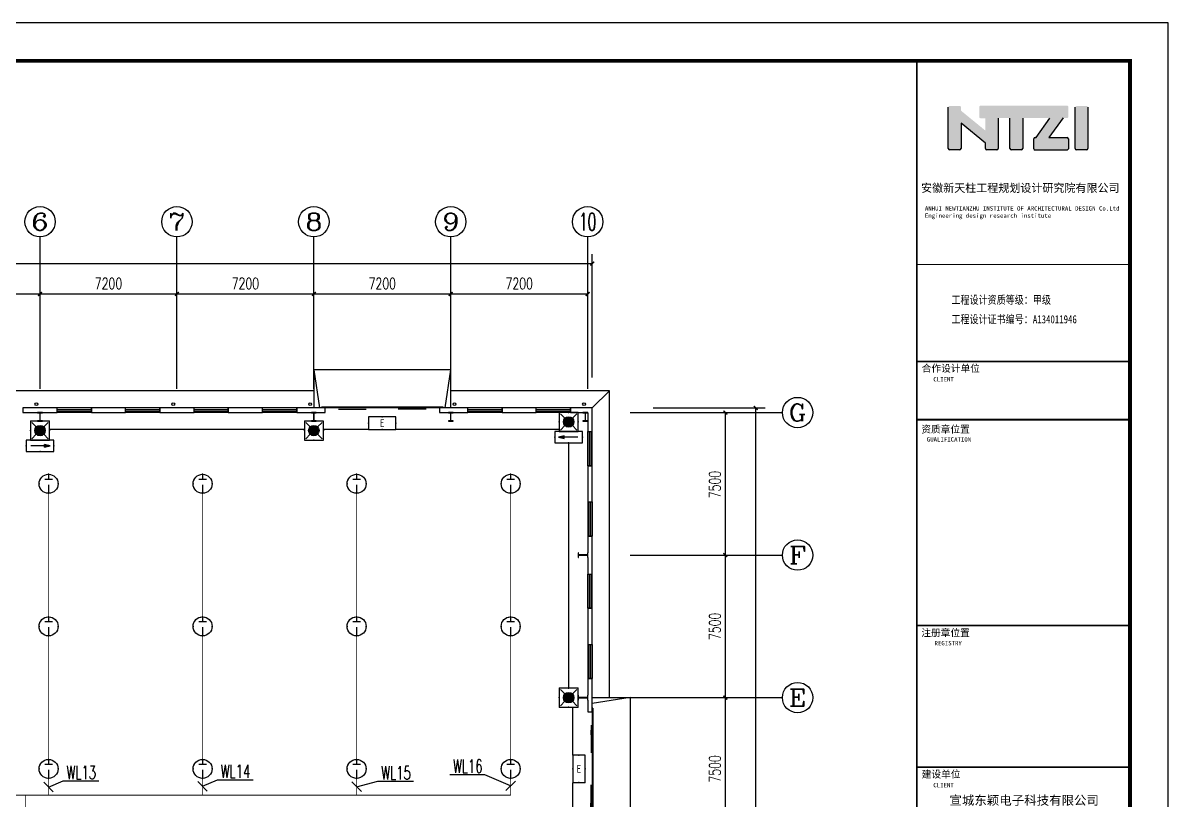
# Model space of a CAD drawing. Extents: x 4929870 to 5205508, y 4505833 to 4862647.
# Drawn here: x 5145284 to 5205508, y 4548938 to 4589833 of the extents above; entities that cross this region are included whole.
import ezdxf
from ezdxf.enums import TextEntityAlignment as Align

# ---------------------------------------------------------------- set-up
doc = ezdxf.new("R2010")
doc.units = 0
doc.header["$LTSCALE"] = 1000
doc.header["$MEASUREMENT"] = 0
doc.linetypes.add('CENTER2', pattern=[1.125, 0.75, -0.125, 0.125, -0.125])
doc.layers.get('0').update_dxf_attribs({"color": 4, "linetype": 'CONTINUOUS'})
doc.layers.get('Defpoints').update_dxf_attribs({"linetype": 'CONTINUOUS'})
for name, color, linetype in [('46', 7, 'CONTINUOUS'), ('AXIS', 3, 'CONTINUOUS'), ('AXIS_TEXT', 7, 'CONTINUOUS'), ('COLUMN', 9, 'CONTINUOUS'), ('DIM-照明', 3, 'CONTINUOUS'), ('EQUIP-照明', 3, 'CONTINUOUS'), ('EVTR', 2, 'CONTINUOUS'), ('PUB_TEXT', 7, 'CONTINUOUS'), ('PUB_TITLE', 4, 'CONTINUOUS'), ('WALL', 5, 'CONTINUOUS'), ('WINDOW', 4, 'CONTINUOUS'), ('WIRE-应急', 1, 'CENTER2'), ('WIRE-照明', 4, 'CONTINUOUS')]:
    doc.layers.add(name, color=color, linetype=linetype)
doc.styles.add('_TCH_AXIS', font='COMPLEX', dxfattribs={"bigfont": 'GBCBIG'})
doc.styles.add('_TCH_DIM_T3', font='SIMPLEX', dxfattribs={"width": 0.705882, "bigfont": 'GBCBIG'})
doc.styles.add('_TEL_ATTDEF', font='GBENOR', dxfattribs={"width": 0.8, "height": 3, "bigfont": 'GBCBIG'})
doc.styles.add('_TEL_DIM', font='SIMPLEX', dxfattribs={"width": 0.8, "height": 3.5, "bigfont": 'HZTXT'})
doc.styles.add('COMPLEX', font='COMPLEX')
doc.styles.add('TQ', font='')
doc.styles.get('TQ').set_extended_font_data('SimSun')
doc.dimstyles.new('_TCH_ARCH&&200', dxfattribs={"dimtxt": 595, "dimasz": 200, "dimexe": 500, "dimexo": 600, "dimgap": 252.5, "dimtad": 1, "dimdec": 0, "dimzin": 0, "dimdsep": 46, "dimtxsty": '_TCH_DIM_T3', "dimblk": 'ARCHTICK', "dimcen": 0.09, "dimclrt": 7, "dimazin": 2, "dimtfac": 1, "dimtdec": 0, "dimtix": 1, "dimtmove": 2, "dimatfit": 3, "dimfxl": 0, "dimtolj": 1, "dimtzin": 0, "dimarcsym": 0})

# ---------------------------------------------------------------- blocks, each defined once
blk = doc.blocks.new('$equip$00002604')
blk.add_hatch(color=256).paths.add_polyline_path([(0.275, 0.5, 1), (-0.274, 0.5, 1)])
for p, q in [((-0.429, 0.929), (-0.194, 0.694)), ((0.194, 0.694), (0.429, 0.929)), ((-0.429, 0.071), (-0.194, 0.306)), ((0.194, 0.306), (0.429, 0.071))]:
    blk.add_line(p, q)
at = {"const_width": 0.04}
blk.add_lwpolyline([(-0.5, 1), (-0.5, 0), (0.5, 0), (0.5, 1), (-0.5, 1), (-0.5, 0)], dxfattribs=at)
blk.add_lwpolyline([(-0.5, 1), (-0.5, 0), (0.5, 0), (0.5, 1)], close=True)
blk.add_circle((0, 0.5), 0.275)
for p in [(0, 1), (-0.5, 0.5), (0, 0), (0.5, 0.5)]:
    blk.add_point(p)
at = {"color": 7, "style": '_TEL_DIM', "flags": 1}
blk.add_attdef('A', text='', height=0.000025, dxfattribs=at).set_placement((0, 0), align=Align.MIDDLE_CENTER)
blk = doc.blocks.new('$equip$00002534')
for p, q in [((-0.72, 0.66), (-0.72, 0)), ((0.72, 0.66), (-0.72, 0.66)), ((0.72, 0), (0.72, 0.66)), ((-0.72, 0), (0.72, 0))]:
    blk.add_line(p, q)
at = {"const_width": 0.04}
blk.add_lwpolyline([(-0.72, 0.66), (-0.72, 0), (0.72, 0), (0.72, 0.66), (-0.72, 0.66), (-0.72, 0)], dxfattribs=at)
for p in [(0, 0.66), (-0.72, 0.33), (0, 0), (0.72, 0.33)]:
    blk.add_point(p)
at = {"color": 7, "style": '_TEL_DIM'}
blk.add_attdef('$TEXT$', text='', height=0.4, dxfattribs=at).set_placement((0, 0.33), align=Align.MIDDLE_CENTER)
at = {"color": 7, "style": '_TEL_DIM', "flags": 1}
blk.add_attdef('A', text='', height=0.00002, dxfattribs=at).set_placement((0, 0), align=Align.MIDDLE_CENTER)
blk = doc.blocks.new('$equip$00002846')
for p, q in [((-0.2, 0.25), (0.2, 0.25)), ((0, 0.5), (0, 0.25)), ((0, -0.05), (0, -0.5))]:
    blk.add_line(p, q)
at = {"const_width": 0.04}
blk.add_lwpolyline([(0.5, 0, -1), (-0.5, 0, -1), (0.5, 0, -1.723757)], format="xyb", dxfattribs=at)
blk.add_circle((0, 0), 0.5)
for p in [(-0.5, 0), (0, 0.5), (0.5, 0), (0, -0.5)]:
    blk.add_point(p)
at = {"color": 7, "style": '_TEL_DIM', "flags": 1}
for tag in ['A', 'REMARK']:
    blk.add_attdef(tag, text='', height=0.00002, dxfattribs=at).set_placement((0, 0), align=Align.MIDDLE_CENTER)
blk = doc.blocks.new('$equip$00002540')
blk.add_hatch(color=256).paths.add_polyline_path([(0.24, 0.372), (0.24, 0.228), (0.528, 0.3)])
for p, q in [((-0.72, 0.6), (-0.72, 0)), ((0.72, 0.6), (-0.72, 0.6)), ((-0.72, 0), (0.72, 0)), ((0.24, 0.372), (0.24, 0.228)), ((0.528, 0.3), (0.24, 0.372)), ((0.24, 0.228), (0.528, 0.3)), ((0.72, 0), (0.72, 0.6))]:
    blk.add_line(p, q)
at = {"color": 7}
blk.add_line((-0.48, 0.3), (0.48, 0.3), dxfattribs=at)
at = {"const_width": 0.04}
blk.add_lwpolyline([(-0.72, 0.6), (-0.72, 0), (0.72, 0), (0.72, 0.6), (-0.72, 0.6), (-0.72, 0)], dxfattribs=at)
for p in [(-0.72, 0.3), (0, 0.6), (0, 0), (0.72, 0.3)]:
    blk.add_point(p)
at = {"color": 7, "style": '_TEL_DIM', "flags": 1}
blk.add_attdef('A', text='', height=0.00002, dxfattribs=at).set_placement((0, 0), align=Align.MIDDLE_CENTER)
blk = doc.blocks.new('$equip$00002541')
blk.add_hatch(color=256).paths.add_polyline_path([(-0.24, 0.372), (-0.528, 0.3), (-0.24, 0.228)])
for p, q in [((-0.72, 0.6), (-0.72, 0)), ((0.72, 0.6), (-0.72, 0.6)), ((-0.72, 0), (0.72, 0)), ((-0.24, 0.372), (-0.528, 0.3)), ((-0.528, 0.3), (-0.24, 0.228)), ((-0.24, 0.372), (-0.24, 0.228)), ((0.72, 0), (0.72, 0.6))]:
    blk.add_line(p, q)
at = {"color": 7}
blk.add_line((-0.48, 0.3), (0.48, 0.3), dxfattribs=at)
at = {"const_width": 0.04}
blk.add_lwpolyline([(-0.72, 0.6), (-0.72, 0), (0.72, 0), (0.72, 0.6), (-0.72, 0.6), (-0.72, 0)], dxfattribs=at)
for p in [(-0.72, 0.3), (0, 0.6), (0, 0), (0.72, 0.3)]:
    blk.add_point(p)
at = {"color": 7, "style": '_TEL_DIM', "flags": 1}
blk.add_attdef('A', text='', height=0.00002, dxfattribs=at).set_placement((0, 0), align=Align.MIDDLE_CENTER)
blk = doc.blocks.new('_ArchTick')
at = {"color": 0, "linetype": 'ByBlock', "const_width": 0.4}
blk.add_lwpolyline([(-0.5, -0.5), (0.5, 0.5)], dxfattribs=at)
blk = doc.blocks.new('*D71')
at = {"layer": 'AXIS', "color": 0, "lineweight": -2}
for p, q in [((5138984, 4571170), (5138984, 4576070)), ((5146184, 4571170), (5146184, 4576070)), ((5138984, 4575570), (5146184, 4575570))]:
    blk.add_line(p, q, dxfattribs=at)
at = {"layer": 'Defpoints', "color": 0}
for p in [(5146184, 4575570), (5138984, 4570570), (5146184, 4570570)]:
    blk.add_point(p, dxfattribs=at)
at = {"layer": 'AXIS', "color": 0, "lineweight": -2, "xscale": 200, "yscale": 200, "zscale": 200, "rotation": 180}
blk.add_blockref('_ArchTick', (5138984, 4575570), dxfattribs=at)
at = {"layer": 'AXIS', "color": 0, "lineweight": -2, "xscale": 200, "yscale": 200, "zscale": 200}
blk.add_blockref('_ArchTick', (5146184, 4575570), dxfattribs=at)
at = {"layer": 'AXIS', "color": 7, "insert": (5142584, 4576120), "char_height": 595, "attachment_point": 5, "style": '_TCH_DIM_T3'}
blk.add_mtext('\\A1;7200', dxfattribs=at)
blk = doc.blocks.new('*D72')
at = {"layer": 'AXIS', "color": 0, "lineweight": -2}
for p, q in [((5146184, 4571170), (5146184, 4576070)), ((5153384, 4571170), (5153384, 4576070)), ((5146184, 4575570), (5153384, 4575570))]:
    blk.add_line(p, q, dxfattribs=at)
at = {"layer": 'Defpoints', "color": 0}
for p in [(5153384, 4575570), (5146184, 4570570), (5153384, 4570570)]:
    blk.add_point(p, dxfattribs=at)
at = {"layer": 'AXIS', "color": 0, "lineweight": -2, "xscale": 200, "yscale": 200, "zscale": 200, "rotation": 180}
blk.add_blockref('_ArchTick', (5146184, 4575570), dxfattribs=at)
at = {"layer": 'AXIS', "color": 0, "lineweight": -2, "xscale": 200, "yscale": 200, "zscale": 200}
blk.add_blockref('_ArchTick', (5153384, 4575570), dxfattribs=at)
at = {"layer": 'AXIS', "color": 7, "insert": (5149784, 4576120), "char_height": 595, "attachment_point": 5, "style": '_TCH_DIM_T3'}
blk.add_mtext('\\A1;7200', dxfattribs=at)
blk = doc.blocks.new('*D73')
at = {"layer": 'AXIS', "color": 0, "lineweight": -2}
for p, q in [((5153384, 4571170), (5153384, 4576070)), ((5160584, 4571170), (5160584, 4576070)), ((5153384, 4575570), (5160584, 4575570))]:
    blk.add_line(p, q, dxfattribs=at)
at = {"layer": 'Defpoints', "color": 0}
for p in [(5160584, 4575570), (5153384, 4570570), (5160584, 4570570)]:
    blk.add_point(p, dxfattribs=at)
at = {"layer": 'AXIS', "color": 0, "lineweight": -2, "xscale": 200, "yscale": 200, "zscale": 200, "rotation": 180}
blk.add_blockref('_ArchTick', (5153384, 4575570), dxfattribs=at)
at = {"layer": 'AXIS', "color": 0, "lineweight": -2, "xscale": 200, "yscale": 200, "zscale": 200}
blk.add_blockref('_ArchTick', (5160584, 4575570), dxfattribs=at)
at = {"layer": 'AXIS', "color": 7, "insert": (5156984, 4576120), "char_height": 595, "attachment_point": 5, "style": '_TCH_DIM_T3'}
blk.add_mtext('\\A1;7200', dxfattribs=at)
blk = doc.blocks.new('*D74')
at = {"layer": 'AXIS', "color": 0, "lineweight": -2}
for p, q in [((5160584, 4571170), (5160584, 4576070)), ((5167784, 4571170), (5167784, 4576070)), ((5160584, 4575570), (5167784, 4575570))]:
    blk.add_line(p, q, dxfattribs=at)
at = {"layer": 'Defpoints', "color": 0}
for p in [(5167784, 4575570), (5160584, 4570570), (5167784, 4570570)]:
    blk.add_point(p, dxfattribs=at)
at = {"layer": 'AXIS', "color": 0, "lineweight": -2, "xscale": 200, "yscale": 200, "zscale": 200, "rotation": 180}
blk.add_blockref('_ArchTick', (5160584, 4575570), dxfattribs=at)
at = {"layer": 'AXIS', "color": 0, "lineweight": -2, "xscale": 200, "yscale": 200, "zscale": 200}
blk.add_blockref('_ArchTick', (5167784, 4575570), dxfattribs=at)
at = {"layer": 'AXIS', "color": 7, "insert": (5164184, 4576120), "char_height": 595, "attachment_point": 5, "style": '_TCH_DIM_T3'}
blk.add_mtext('\\A1;7200', dxfattribs=at)
blk = doc.blocks.new('*D75')
at = {"layer": 'AXIS', "color": 0, "lineweight": -2}
for p, q in [((5167784, 4571170), (5167784, 4576070)), ((5174984, 4571170), (5174984, 4576070)), ((5167784, 4575570), (5174984, 4575570))]:
    blk.add_line(p, q, dxfattribs=at)
at = {"layer": 'Defpoints', "color": 0}
for p in [(5174984, 4575570), (5167784, 4570570), (5174984, 4570570)]:
    blk.add_point(p, dxfattribs=at)
at = {"layer": 'AXIS', "color": 0, "lineweight": -2, "xscale": 200, "yscale": 200, "zscale": 200, "rotation": 180}
blk.add_blockref('_ArchTick', (5167784, 4575570), dxfattribs=at)
at = {"layer": 'AXIS', "color": 0, "lineweight": -2, "xscale": 200, "yscale": 200, "zscale": 200}
blk.add_blockref('_ArchTick', (5174984, 4575570), dxfattribs=at)
at = {"layer": 'AXIS', "color": 7, "insert": (5171384, 4576120), "char_height": 595, "attachment_point": 5, "style": '_TCH_DIM_T3'}
blk.add_mtext('\\A1;7200', dxfattribs=at)
blk = doc.blocks.new('*D76')
at = {"layer": 'AXIS', "color": 0, "lineweight": -2}
for p, q in [((5109944, 4571170), (5109944, 4577670)), ((5175224, 4571170), (5175224, 4577670)), ((5109944, 4577170), (5175224, 4577170))]:
    blk.add_line(p, q, dxfattribs=at)
at = {"layer": 'Defpoints', "color": 0}
for p in [(5175224, 4577170), (5109944, 4570570), (5175224, 4570570)]:
    blk.add_point(p, dxfattribs=at)
at = {"layer": 'AXIS', "color": 0, "lineweight": -2, "xscale": 200, "yscale": 200, "zscale": 200, "rotation": 180}
blk.add_blockref('_ArchTick', (5109944, 4577170), dxfattribs=at)
at = {"layer": 'AXIS', "color": 0, "lineweight": -2, "xscale": 200, "yscale": 200, "zscale": 200}
blk.add_blockref('_ArchTick', (5175224, 4577170), dxfattribs=at)
at = {"layer": 'AXIS', "color": 7, "insert": (5142584, 4577720), "char_height": 595, "attachment_point": 5, "style": '_TCH_DIM_T3'}
blk.add_mtext('\\A1;65280', dxfattribs=at)
blk = doc.blocks.new('*D90')
at = {"layer": 'AXIS', "color": 0, "lineweight": -2}
for p, q in [((5177824, 4554330), (5182724, 4554330)), ((5182224, 4546830), (5182224, 4554330)), ((5177824, 4546830), (5182724, 4546830))]:
    blk.add_line(p, q, dxfattribs=at)
at = {"layer": 'Defpoints', "color": 0}
for p in [(5177224, 4554330), (5182224, 4554330), (5177224, 4546830)]:
    blk.add_point(p, dxfattribs=at)
at = {"layer": 'AXIS', "color": 0, "lineweight": -2, "xscale": 200, "yscale": 200, "zscale": 200}
for p, rotation in [((5182224, 4554330), 90), ((5182224, 4546830), 270)]:
    blk.add_blockref('_ArchTick', p, dxfattribs=dict(at, rotation=rotation))
at = {"layer": 'AXIS', "color": 7, "insert": (5181674, 4550580), "char_height": 595, "attachment_point": 5, "rotation": 90, "style": '_TCH_DIM_T3'}
blk.add_mtext('\\A1;7500', dxfattribs=at)
blk = doc.blocks.new('*D91')
at = {"layer": 'AXIS', "color": 0, "lineweight": -2}
for p, q in [((5177824, 4561830), (5182724, 4561830)), ((5182224, 4554330), (5182224, 4561830)), ((5177824, 4554330), (5182724, 4554330))]:
    blk.add_line(p, q, dxfattribs=at)
at = {"layer": 'Defpoints', "color": 0}
for p in [(5177224, 4561830), (5182224, 4561830), (5177224, 4554330)]:
    blk.add_point(p, dxfattribs=at)
at = {"layer": 'AXIS', "color": 0, "lineweight": -2, "xscale": 200, "yscale": 200, "zscale": 200}
for p, rotation in [((5182224, 4561830), 90), ((5182224, 4554330), 270)]:
    blk.add_blockref('_ArchTick', p, dxfattribs=dict(at, rotation=rotation))
at = {"layer": 'AXIS', "color": 7, "insert": (5181674, 4558080), "char_height": 595, "attachment_point": 5, "rotation": 90, "style": '_TCH_DIM_T3'}
blk.add_mtext('\\A1;7500', dxfattribs=at)
blk = doc.blocks.new('*D92')
at = {"layer": 'AXIS', "color": 0, "lineweight": -2}
for p, q in [((5177824, 4569330), (5182724, 4569330)), ((5182224, 4561830), (5182224, 4569330)), ((5177824, 4561830), (5182724, 4561830))]:
    blk.add_line(p, q, dxfattribs=at)
at = {"layer": 'Defpoints', "color": 0}
for p in [(5177224, 4569330), (5182224, 4569330), (5177224, 4561830)]:
    blk.add_point(p, dxfattribs=at)
at = {"layer": 'AXIS', "color": 0, "lineweight": -2, "xscale": 200, "yscale": 200, "zscale": 200}
for p, rotation in [((5182224, 4569330), 90), ((5182224, 4561830), 270)]:
    blk.add_blockref('_ArchTick', p, dxfattribs=dict(at, rotation=rotation))
at = {"layer": 'AXIS', "color": 7, "insert": (5181674, 4565540), "char_height": 595, "attachment_point": 5, "rotation": 90, "style": '_TCH_DIM_T3'}
blk.add_mtext('\\A1;7500', dxfattribs=at)
blk = doc.blocks.new('*D93')
at = {"layer": 'AXIS', "color": 0, "lineweight": -2}
for p, q in [((5178424, 4569570), (5184324, 4569570)), ((5183824, 4524090), (5183824, 4569570)), ((5178424, 4524090), (5184324, 4524090))]:
    blk.add_line(p, q, dxfattribs=at)
at = {"layer": 'Defpoints', "color": 0}
for p in [(5177824, 4569570), (5183824, 4569570), (5177824, 4524090)]:
    blk.add_point(p, dxfattribs=at)
at = {"layer": 'AXIS', "color": 0, "lineweight": -2, "xscale": 200, "yscale": 200, "zscale": 200}
for p, rotation in [((5183824, 4569570), 90), ((5183824, 4524090), 270)]:
    blk.add_blockref('_ArchTick', p, dxfattribs=dict(at, rotation=rotation))
at = {"layer": 'AXIS', "color": 7, "insert": (5183274, 4546830), "char_height": 595, "attachment_point": 5, "rotation": 90, "style": '_TCH_DIM_T3'}
blk.add_mtext('\\A1;45480', dxfattribs=at)
blk = doc.blocks.new('$TCHSYS$WIN2D')
for p, q in [((-0.5, 0.5), (0.5, 0.5)), ((-0.5, 0.5), (-0.5, -0.5)), ((0.5, 0.5), (0.5, -0.5)), ((0.5, 0.167), (-0.5, 0.167)), ((0.5, -0.167), (-0.5, -0.167)), ((-0.5, -0.5), (0.5, -0.5))]:
    blk.add_line(p, q)
blk = doc.blocks.new('$DorLib2D$00000130')
at = {"color": 0, "linetype": 'Continuous'}
for p, q in [((-0.533, 0.66), (-0.533, 0.513)), ((0, 0.66), (-0.533, 0.66)), ((0, 0.513), (0, 0.66)), ((0.533, 0.66), (0, 0.66)), ((0.533, 0.66), (0.533, 0.513)), ((0, 0.513), (-0.533, 0.513)), ((0.533, 0.513), (0, 0.513)), ((-0.385, 0.269), (-0.14, 0.269)), ((-0.385, 0.269), (-0.3, 0.214)), ((-0.3, 0.214), (-0.3, 0.269)), ((0.385, 0.269), (0.14, 0.269)), ((0.3, 0.214), (0.3, 0.269)), ((0.385, 0.269), (0.3, 0.214))]:
    blk.add_line(p, q, dxfattribs=at)
blk = doc.blocks.new('_AXISO')
blk.add_circle((0, 0), 0.5)
at = {"layer": 'AXIS_TEXT', "style": 'COMPLEX', "width": 1.041667}
blk.add_attdef('A', text='', height=0.56, dxfattribs=at).set_placement((-0.25, -0.28), (0.25, -0.28), align=Align.FIT)

msp = doc.modelspace()

# ---------------------------------------------------------------- hatches: boundary and pattern name
h = msp.add_hatch(color=256)
h.paths.add_polyline_path([(5194617.7, 4584554.2), (5195910.9, 4583496.9), (5195910.8, 4583222.3, 0.4142136), (5195974.8, 4583158.3), (5196501.1, 4583158.2, 0.4142136), (5196565.1, 4583222.2), (5196565.2, 4584820.1), (5197192.6, 4584820.1), (5197192.5, 4583224.8, 0.4142136), (5197256.5, 4583160.8), (5197796.5, 4583160.7, 0.4142136), (5197860.6, 4583224.7), (5197860.6, 4584819.7), (5199285.9, 4584819.7), (5198561.5, 4583797.3), (5198517.4, 4583797.3, 0.4142136), (5198453.4, 4583733.3), (5198453.4, 4583208, 0.4142136), (5198517.4, 4583144), (5200197.9, 4583143.9, 0.4142136), (5200261.9, 4583207.9), (5200262, 4583737.6, 0.4142136), (5200198, 4583801.6), (5199237.5, 4583801.7), (5199986.6, 4584829.4), (5200199.5, 4584829.4, 0.4142136), (5200263.5, 4584893.4), (5200263.6, 4585414.4, 0.4142136), (5200199.6, 4585478.4), (5195642.5, 4585478.6, 0.4142136), (5195578.5, 4585414.7), (5195578.5, 4584881.5, 0.4142136), (5195642.5, 4584817.5), (5195904.6, 4584817.5), (5195904.6, 4584161.2), (5194614.3, 4585215.2), (5194614.7, 4585392.3, 0.4148904), (5194550.7, 4585456.4), (5194014.7, 4585456.4, 0.4142136), (5193950.7, 4585392.4), (5193950.5, 4583217.9, 0.4142136), (5194014.5, 4583153.9), (5194553.7, 4583153.9, 0.4142136), (5194617.7, 4583217.9)])
h.paths.add_polyline_path([(5200626, 4583222.1, 0.4142136), (5200689.9, 4583158), (5201224.8, 4583158, 0.4142136), (5201288.8, 4583222), (5201288.9, 4585390, 0.4142136), (5201224.9, 4585454), (5200690.1, 4585454, 0.4142136), (5200626.1, 4585390)])

# ---------------------------------------------------------------- linework, layer by layer
for p, q in [((5193950.5, 4583217.9), (5193950.7, 4585392.4)), ((5200626, 4583222.1), (5200626.1, 4585390)), ((5201288.9, 4585390), (5201288.8, 4583222)), ((5195910.9, 4583496.9), (5194617.7, 4584554.2)), ((5194617.7, 4584554.2), (5194617.7, 4583217.9)), ((5196565.2, 4584820.1), (5196565.1, 4583222.2)), ((5197192.5, 4583224.8), (5197192.6, 4584820.1)), ((5197860.6, 4584819.7), (5197860.6, 4583224.7)), ((5198561.5, 4583797.3), (5199285.9, 4584819.7)), ((5199986.6, 4584829.4), (5199237.5, 4583801.7)), ((5198453.4, 4583208), (5198453.4, 4583733.3)), ((5198517.4, 4583797.3), (5198561.5, 4583797.3)), ((5199237.5, 4583801.7), (5200198, 4583801.6)), ((5200262, 4583737.6), (5200261.9, 4583207.9)), ((5194553.7, 4583153.9), (5194014.5, 4583153.9)), ((5195910.8, 4583222.3), (5195910.9, 4583496.9)), ((5196501.1, 4583158.2), (5195974.8, 4583158.3)), ((5197796.5, 4583160.7), (5197256.5, 4583160.8)), ((5200197.9, 4583143.9), (5198517.4, 4583144)), ((5201224.8, 4583158), (5200689.9, 4583158)), ((5177223.9, 4554330.1), (5175223.9, 4554030.1))]:
    msp.add_line(p, q)
for points in [[(5167783.9, 4569570.1), (5167783.9, 4571570.1), (5160583.9, 4571570.1), (5160583.9, 4569570.1)], [(5167483.9, 4569570.1), (5167783.9, 4571570.1), (5160583.9, 4571570.1), (5160883.9, 4569570.1)], [(5160583.9, 4570470.1), (5124583.9, 4570470.1)], [(5176123.9, 4554330.1), (5176123.9, 4570470.1), (5167783.9, 4570470.1)], [(5175223.9, 4569570.1), (5176123.9, 4570470.1)], [(5175223.9, 4554330.1), (5177223.9, 4554330.1), (5177223.9, 4546830.1), (5175223.9, 4546830.1)]]:
    msp.add_lwpolyline(points)
for centre, start, end in [((5198517.4, 4583733.3, 0), 89.996443, 179.996443), ((5200198, 4583737.6, 0), 359.996443, 89.996443), ((5194014.5, 4583217.9, 0), 179.996443, 269.996443), ((5194553.7, 4583217.9, 0), 269.996443, 359.996443), ((5195974.8, 4583222.3, 0), 179.996443, 269.996443), ((5196501.1, 4583222.2, 0), 269.996443, 359.996443), ((5197256.5, 4583224.8, 0), 179.996443, 269.996443), ((5197796.6, 4583224.7, 0), 269.996443, 359.996443), ((5198517.4, 4583208, 0), 179.996443, 269.996443), ((5200197.9, 4583207.9, 0), 269.996443, 359.996443), ((5200690, 4583222, 0), 179.996443, 269.996443), ((5201224.8, 4583222, 0), 269.996443, 359.996443)]:
    msp.add_arc(centre, 64, start, end)
at = {"layer": 'AXIS'}
for p, q in [((5146183.9, 4570570.1), (5146183.9, 4578570.1)), ((5153383.9, 4570570.1), (5153383.9, 4578570.1)), ((5160583.9, 4570570.1), (5160583.9, 4578570.1)), ((5167783.9, 4570570.1), (5167783.9, 4578570.1)), ((5174983.9, 4570570.1), (5174983.9, 4578570.1)), ((5177223.9, 4569330.1), (5185223.9, 4569330.1)), ((5177223.9, 4561830.1), (5185223.9, 4561830.1)), ((5177223.9, 4554330.1), (5185223.9, 4554330.1))]:
    msp.add_line(p, q, dxfattribs=at)
at = {"layer": 'COLUMN', "color": 5}
for p, q in [((5146308.9, 4569330.1), (5146058.9, 4569330.1)), ((5146058.9, 4569330.1), (5146058.9, 4569312.1)), ((5146058.9, 4569312.1), (5146173.9, 4569312.1)), ((5146173.9, 4569312.1), (5146178.9, 4569307.1)), ((5146178.9, 4569307.1), (5146178.9, 4568903.1)), ((5146188.9, 4569307.1), (5146193.9, 4569312.1)), ((5146188.9, 4568903.1), (5146188.9, 4569307.1)), ((5146193.9, 4569312.1), (5146308.9, 4569312.1)), ((5146308.9, 4569312.1), (5146308.9, 4569330.1)), ((5160708.9, 4569330.1), (5160458.9, 4569330.1)), ((5160458.9, 4569330.1), (5160458.9, 4569312.1)), ((5160458.9, 4569312.1), (5160573.9, 4569312.1)), ((5160573.9, 4569312.1), (5160578.9, 4569307.1)), ((5160578.9, 4569307.1), (5160578.9, 4568903.1)), ((5160588.9, 4569307.1), (5160593.9, 4569312.1)), ((5160588.9, 4568903.1), (5160588.9, 4569307.1)), ((5160593.9, 4569312.1), (5160708.9, 4569312.1)), ((5160708.9, 4569312.1), (5160708.9, 4569330.1)), ((5167908.9, 4569330.1), (5167658.9, 4569330.1)), ((5167658.9, 4569330.1), (5167658.9, 4569312.1)), ((5167658.9, 4569312.1), (5167773.9, 4569312.1)), ((5167773.9, 4569312.1), (5167778.9, 4569307.1)), ((5167778.9, 4569307.1), (5167778.9, 4568903.1)), ((5167788.9, 4569307.1), (5167793.9, 4569312.1)), ((5167788.9, 4568903.1), (5167788.9, 4569307.1)), ((5167793.9, 4569312.1), (5167908.9, 4569312.1)), ((5167908.9, 4569312.1), (5167908.9, 4569330.1)), ((5174983.9, 4569330.1), (5174733.9, 4569330.1)), ((5174733.9, 4569330.1), (5174733.9, 4569312.1)), ((5174733.9, 4569312.1), (5174848.9, 4569312.1)), ((5174848.9, 4569312.1), (5174853.9, 4569307.1)), ((5174853.9, 4569307.1), (5174853.9, 4568903.1)), ((5174863.9, 4569307.1), (5174868.9, 4569312.1)), ((5174863.9, 4568903.1), (5174863.9, 4569307.1)), ((5174868.9, 4569312.1), (5174983.9, 4569312.1)), ((5174983.9, 4569312.1), (5174983.9, 4569330.1)), ((5146173.9, 4568898.1), (5146058.9, 4568898.1)), ((5146058.9, 4568898.1), (5146058.9, 4568880.1)), ((5146058.9, 4568880.1), (5146308.9, 4568880.1)), ((5146178.9, 4568903.1), (5146173.9, 4568898.1)), ((5146193.9, 4568898.1), (5146188.9, 4568903.1)), ((5146308.9, 4568898.1), (5146193.9, 4568898.1)), ((5146308.9, 4568880.1), (5146308.9, 4568898.1)), ((5160573.9, 4568898.1), (5160458.9, 4568898.1)), ((5160458.9, 4568898.1), (5160458.9, 4568880.1)), ((5160458.9, 4568880.1), (5160708.9, 4568880.1)), ((5160578.9, 4568903.1), (5160573.9, 4568898.1)), ((5160593.9, 4568898.1), (5160588.9, 4568903.1)), ((5160708.9, 4568898.1), (5160593.9, 4568898.1)), ((5160708.9, 4568880.1), (5160708.9, 4568898.1)), ((5167773.9, 4568898.1), (5167658.9, 4568898.1)), ((5167658.9, 4568898.1), (5167658.9, 4568880.1)), ((5167658.9, 4568880.1), (5167908.9, 4568880.1)), ((5167778.9, 4568903.1), (5167773.9, 4568898.1)), ((5167793.9, 4568898.1), (5167788.9, 4568903.1)), ((5167908.9, 4568898.1), (5167793.9, 4568898.1)), ((5167908.9, 4568880.1), (5167908.9, 4568898.1)), ((5174848.9, 4568898.1), (5174733.9, 4568898.1)), ((5174733.9, 4568898.1), (5174733.9, 4568880.1)), ((5174733.9, 4568880.1), (5174983.9, 4568880.1)), ((5174853.9, 4568903.1), (5174848.9, 4568898.1)), ((5174868.9, 4568898.1), (5174863.9, 4568903.1)), ((5174983.9, 4568898.1), (5174868.9, 4568898.1)), ((5174983.9, 4568880.1), (5174983.9, 4568898.1)), ((5174499.9, 4561955.1), (5174483.9, 4561955.1)), ((5174483.9, 4561955.1), (5174483.9, 4561705.1)), ((5174483.9, 4561705.1), (5174499.9, 4561705.1)), ((5174499.9, 4561840.1), (5174499.9, 4561955.1)), ((5174504.9, 4561835.1), (5174499.9, 4561840.1)), ((5174499.9, 4561820.1), (5174504.9, 4561825.1)), ((5174499.9, 4561705.1), (5174499.9, 4561820.1)), ((5174962.9, 4561835.1), (5174504.9, 4561835.1)), ((5174504.9, 4561825.1), (5174962.9, 4561825.1)), ((5174967.9, 4561840.1), (5174962.9, 4561835.1)), ((5174962.9, 4561825.1), (5174967.9, 4561820.1)), ((5174983.9, 4561955.1), (5174967.9, 4561955.1)), ((5174967.9, 4561955.1), (5174967.9, 4561840.1)), ((5174967.9, 4561820.1), (5174967.9, 4561705.1)), ((5174967.9, 4561705.1), (5174983.9, 4561705.1)), ((5174983.9, 4561705.1), (5174983.9, 4561955.1)), ((5174499.9, 4554455.1), (5174483.9, 4554455.1)), ((5174483.9, 4554455.1), (5174483.9, 4554205.1)), ((5174483.9, 4554205.1), (5174499.9, 4554205.1)), ((5174499.9, 4554340.1), (5174499.9, 4554455.1)), ((5174504.9, 4554335.1), (5174499.9, 4554340.1)), ((5174499.9, 4554320.1), (5174504.9, 4554325.1)), ((5174499.9, 4554205.1), (5174499.9, 4554320.1)), ((5174962.9, 4554335.1), (5174504.9, 4554335.1)), ((5174504.9, 4554325.1), (5174962.9, 4554325.1)), ((5174967.9, 4554340.1), (5174962.9, 4554335.1)), ((5174962.9, 4554325.1), (5174967.9, 4554320.1)), ((5174983.9, 4554455.1), (5174967.9, 4554455.1)), ((5174967.9, 4554455.1), (5174967.9, 4554340.1)), ((5174967.9, 4554320.1), (5174967.9, 4554205.1)), ((5174967.9, 4554205.1), (5174983.9, 4554205.1)), ((5174983.9, 4554205.1), (5174983.9, 4554455.1))]:
    msp.add_line(p, q, dxfattribs=at)
at = {"layer": 'DIM-照明', "color": 0}
for p, q in [((5154981.4, 4549417.3), (5154486.4, 4549912.3)), ((5171181.4, 4549936.9), (5170686.4, 4549441.9)), ((5146881.4, 4549379.5), (5146386.4, 4549874.5)), ((5163081.4, 4549396.9), (5162586.4, 4549891.9))]:
    msp.add_line(p, q, dxfattribs=at)
for points in [[(5146633.9, 4549627), (5147404.3, 4549947.6)], [(5147404.3, 4549947.6), (5149268.9, 4549947.6)], [(5154733.9, 4549664.8), (5155511.2, 4550003.2)], [(5155511.2, 4550003.2), (5157397.2, 4550003.2)], [(5162833.9, 4549644.4), (5163953.1, 4549926.5)], [(5163953.1, 4549926.5), (5165817.7, 4549926.5)], [(5169570.5, 4550271), (5167727.2, 4550271)], [(5170933.9, 4549689.4), (5169570.5, 4550271)]]:
    msp.add_lwpolyline(points, dxfattribs=at)
at = {"layer": 'EVTR'}
for centre in [(5145994.3, 4569774.6), (5153194.3, 4569774.6), (5160394.3, 4569774.6), (5167979, 4569774.6), (5174794.3, 4569774.6)]:
    msp.add_circle(centre, 75, dxfattribs=at)
at = {"layer": 'PUB_TITLE', "lineweight": 40}
msp.add_line((5192286.6, 4568962.3), (5203506.6, 4568961.6), dxfattribs=at)
at = {"layer": 'PUB_TITLE'}
msp.add_lwpolyline([(5086707.7, 4505832.5), (5205507.7, 4505832.5), (5205507.7, 4589832.5), (5086707.7, 4589832.5)], close=True, dxfattribs=at)
at = {"layer": 'PUB_TITLE', "const_width": 200}
msp.add_lwpolyline([(5091707.7, 4507832.5), (5203507.7, 4507832.5), (5203507.7, 4587832.5), (5091707.7, 4587832.5)], close=True, dxfattribs=at)
at = {"layer": 'PUB_TITLE', "lineweight": 40, "elevation": 0}
for points, const_width in [([(5192292.8, 4587832.8), (5192287.8, 4507833.2)], 85), ([(5192292.8, 4587832.8), (5192287.8, 4507833.2)], 85), ([(5192292.1, 4577122.8), (5203512, 4577122.1)], 51), ([(5192291.8, 4572022.9), (5203511.7, 4572022.2)], 85), ([(5192291.6, 4568962.9), (5203511.5, 4568962.2)], 85), ([(5192286.2, 4558121.7), (5203506.1, 4558121.1)], 85), ([(5192290.5, 4550666.9), (5203510.4, 4550666.2)], 85)]:
    msp.add_lwpolyline(points, dxfattribs=dict(at, const_width=const_width))
at = {"layer": 'WALL'}
for p, q in [((5146183.9, 4569570.1), (5145283.9, 4569570.1)), ((5145283.9, 4569570.1), (5145283.9, 4569330.1)), ((5145283.9, 4569330.1), (5146058.9, 4569330.1)), ((5147083.9, 4569570.1), (5146183.9, 4569570.1)), ((5146308.9, 4569330.1), (5147083.9, 4569330.1)), ((5147083.9, 4569330.1), (5147083.9, 4569570.1)), ((5150683.9, 4569570.1), (5148883.9, 4569570.1)), ((5148883.9, 4569570.1), (5148883.9, 4569330.1)), ((5148883.9, 4569330.1), (5150683.9, 4569330.1)), ((5150683.9, 4569330.1), (5150683.9, 4569570.1)), ((5154283.9, 4569570.1), (5152483.9, 4569570.1)), ((5152483.9, 4569570.1), (5152483.9, 4569330.1)), ((5152483.9, 4569330.1), (5154283.9, 4569330.1)), ((5154283.9, 4569330.1), (5154283.9, 4569570.1)), ((5157883.9, 4569570.1), (5156083.9, 4569570.1)), ((5156083.9, 4569570.1), (5156083.9, 4569330.1)), ((5156083.9, 4569330.1), (5157883.9, 4569330.1)), ((5157883.9, 4569330.1), (5157883.9, 4569570.1)), ((5160583.9, 4569570.1), (5159683.9, 4569570.1)), ((5159683.9, 4569570.1), (5159683.9, 4569330.1)), ((5159683.9, 4569330.1), (5160458.9, 4569330.1)), ((5161183.9, 4569570.1), (5160583.9, 4569570.1)), ((5160708.9, 4569330.1), (5161183.9, 4569330.1)), ((5161183.9, 4569330.1), (5161183.9, 4569570.1)), ((5167783.9, 4569570.1), (5167183.9, 4569570.1)), ((5167183.9, 4569570.1), (5167183.9, 4569330.1)), ((5167183.9, 4569330.1), (5167658.9, 4569330.1)), ((5168683.9, 4569570.1), (5167783.9, 4569570.1)), ((5167908.9, 4569330.1), (5168683.9, 4569330.1)), ((5168683.9, 4569330.1), (5168683.9, 4569570.1)), ((5172283.9, 4569570.1), (5170483.9, 4569570.1)), ((5170483.9, 4569570.1), (5170483.9, 4569330.1)), ((5170483.9, 4569330.1), (5172283.9, 4569330.1)), ((5172283.9, 4569330.1), (5172283.9, 4569570.1)), ((5175223.9, 4569570.1), (5174083.9, 4569570.1)), ((5174083.9, 4569570.1), (5174083.9, 4569330.1)), ((5174083.9, 4569330.1), (5174733.9, 4569330.1)), ((5174983.9, 4569312.1), (5174983.9, 4568898.1)), ((5175223.9, 4568330.1), (5175223.9, 4569570.1)), ((5174983.9, 4568880.1), (5174983.9, 4568330.1)), ((5174983.9, 4568330.1), (5175223.9, 4568330.1)), ((5175223.9, 4566530.1), (5174983.9, 4566530.1)), ((5174983.9, 4566530.1), (5174983.9, 4564630.1)), ((5175223.9, 4564630.1), (5175223.9, 4566530.1)), ((5174983.9, 4564630.1), (5175223.9, 4564630.1)), ((5175223.9, 4562830.1), (5174983.9, 4562830.1)), ((5174983.9, 4562830.1), (5174983.9, 4561955.1)), ((5175223.9, 4561830.1), (5175223.9, 4562830.1)), ((5174983.9, 4561705.1), (5174983.9, 4560830.1)), ((5175223.9, 4560830.1), (5175223.9, 4561830.1)), ((5174983.9, 4560830.1), (5175223.9, 4560830.1)), ((5175223.9, 4559030.1), (5174983.9, 4559030.1)), ((5174983.9, 4559030.1), (5174983.9, 4557130.1)), ((5175223.9, 4557130.1), (5175223.9, 4559030.1)), ((5174983.9, 4557130.1), (5175223.9, 4557130.1)), ((5175223.9, 4555330.1), (5174983.9, 4555330.1)), ((5174983.9, 4555330.1), (5174983.9, 4554455.1)), ((5175223.9, 4554330.1), (5175223.9, 4555330.1)), ((5174983.9, 4554205.1), (5174983.9, 4553580.1)), ((5175223.9, 4553580.1), (5175223.9, 4554330.1)), ((5174983.9, 4553580.1), (5175223.9, 4553580.1))]:
    msp.add_line(p, q, dxfattribs=at)
at = {"layer": 'WIRE-应急', "color": 1, "linetype": 'CENTER2', "const_width": 70}
for points in [[(5146683.9, 4568440), (5160083.9, 4568440)], [(5161083.9, 4568440), (5163463.9, 4568440)], [(5164903.9, 4568440), (5173483.9, 4568440)], [(5173983.9, 4554830.1), (5173983.9, 4567737.1)], [(5174197.3, 4551300.1), (5174197.3, 4553830.1)], [(5174197.3, 4539830.1), (5174197.3, 4549860.1)]]:
    msp.add_lwpolyline(points, dxfattribs=at)
at = {"layer": 'WIRE-照明', "color": 4, "linetype": 'Continuous', "const_width": 40}
for points in [[(5146633.9, 4558580.1), (5146633.9, 4565080.1)], [(5154733.9, 4558580.1), (5154733.9, 4565080.1)], [(5162833.9, 4558580.1), (5162833.9, 4565080.1)], [(5170933.9, 4558580.1), (5170933.9, 4565080.1)], [(5146633.9, 4551080.1), (5146633.9, 4557580.1)], [(5154733.9, 4551080.1), (5154733.9, 4557580.1)], [(5162833.9, 4551080.1), (5162833.9, 4557580.1)], [(5170933.9, 4551080.1), (5170933.9, 4557580.1)], [(5146633.9, 4549196.8), (5146633.9, 4550080.1)], [(5154733.9, 4549196.8), (5154733.9, 4550080.1)], [(5162833.9, 4549196.8), (5162833.9, 4550080.1)], [(5170933.9, 4549196.8), (5170933.9, 4550080.1)], [(5114233.9, 4549196.8), (5145433.9, 4549196.8)], [(5145433.9, 4527086.3), (5145433.9, 4549196.8)], [(5145433.9, 4549196.8), (5170933.9, 4549196.8)]]:
    msp.add_lwpolyline(points, dxfattribs=at)

# ---------------------------------------------------------------- block references
at = {"layer": 'AXIS'}
ref = msp.add_blockref('_AXISO', (5146183.9, 4579370.1), dxfattribs=dict(at, xscale=1600, yscale=1600, zscale=1600))
ref.add_attrib('A', '6', dxfattribs={"layer": 'AXIS_TEXT', "height": 905.1, "style": '_TCH_AXIS', "width": 1.5}).set_placement((5145731.4, 4578917.5), (5146636.4, 4578917.5), align=Align.FIT)
ref = msp.add_blockref('_AXISO', (5153383.9, 4579370.1), dxfattribs=dict(at, xscale=1600, yscale=1600, zscale=1600))
ref.add_attrib('A', '7', dxfattribs={"layer": 'AXIS_TEXT', "height": 905.1, "style": '_TCH_AXIS', "width": 1.5}).set_placement((5152931.4, 4578917.5), (5153836.4, 4578917.5), align=Align.FIT)
ref = msp.add_blockref('_AXISO', (5160583.9, 4579370.1), dxfattribs=dict(at, xscale=1600, yscale=1600, zscale=1600))
ref.add_attrib('A', '8', dxfattribs={"layer": 'AXIS_TEXT', "height": 905.1, "style": '_TCH_AXIS', "width": 1.5}).set_placement((5160131.4, 4578917.5), (5161036.4, 4578917.5), align=Align.FIT)
ref = msp.add_blockref('_AXISO', (5167783.9, 4579370.1), dxfattribs=dict(at, xscale=1600, yscale=1600, zscale=1600))
ref.add_attrib('A', '9', dxfattribs={"layer": 'AXIS_TEXT', "height": 905.1, "style": '_TCH_AXIS', "width": 1.5}).set_placement((5167331.4, 4578917.5), (5168236.4, 4578917.5), align=Align.FIT)
ref = msp.add_blockref('_AXISO', (5174983.9, 4579370.1), dxfattribs=dict(at, xscale=1600, yscale=1600, zscale=1600))
ref.add_attrib('A', '10', dxfattribs={"layer": 'AXIS_TEXT', "height": 905.1, "style": '_TCH_AXIS', "width": 0.724138}).set_placement((5174531.4, 4578917.5), (5175436.4, 4578917.5), align=Align.FIT)
ref = msp.add_blockref('_AXISO', (5186023.9, 4569330.1), dxfattribs=dict(at, xscale=1600, yscale=1600, zscale=1600))
ref.add_attrib('A', 'G', dxfattribs={"layer": 'AXIS_TEXT', "height": 905.1, "style": '_TCH_AXIS', "width": 1.166667}).set_placement((5185571.4, 4568877.5), (5186476.4, 4568877.5), align=Align.FIT)
ref = msp.add_blockref('_AXISO', (5186023.9, 4561830.1), dxfattribs=dict(at, xscale=1600, yscale=1600, zscale=1600))
ref.add_attrib('A', 'F', dxfattribs={"layer": 'AXIS_TEXT', "height": 905.1, "style": '_TCH_AXIS', "width": 1.3125}).set_placement((5185571.4, 4561377.5), (5186476.4, 4561377.5), align=Align.FIT)
ref = msp.add_blockref('_AXISO', (5186023.9, 4554330.1), dxfattribs=dict(at, xscale=1600, yscale=1600, zscale=1600))
ref.add_attrib('A', 'E', dxfattribs={"layer": 'AXIS_TEXT', "height": 905.1, "style": '_TCH_AXIS', "width": 1.3125}).set_placement((5185571.4, 4553877.5), (5186476.4, 4553877.5), align=Align.FIT)
at = {"layer": 'EQUIP-照明', "color": 0, "xscale": 1000, "yscale": 1000, "zscale": 1000}
for name, p in [('$equip$00002604', (5173983.9, 4568337.1)), ('$equip$00002604', (5146183.9, 4567880)), ('$equip$00002604', (5160583.9, 4567880)), ('$equip$00002846', (5146633.9, 4565580.1)), ('$equip$00002846', (5154733.9, 4565580.1)), ('$equip$00002846', (5162833.9, 4565580.1)), ('$equip$00002846', (5170933.9, 4565580.1)), ('$equip$00002846', (5146633.9, 4558080.1)), ('$equip$00002846', (5154733.9, 4558080.1)), ('$equip$00002846', (5162833.9, 4558080.1)), ('$equip$00002846', (5170933.9, 4558080.1)), ('$equip$00002604', (5173983.9, 4553830)), ('$equip$00002846', (5146633.9, 4550580.1)), ('$equip$00002846', (5154733.9, 4550580.1)), ('$equip$00002846', (5162833.9, 4550580.1)), ('$equip$00002846', (5170933.9, 4550580.1))]:
    msp.add_blockref(name, p, dxfattribs=at)
at = {"layer": 'EQUIP-照明', "color": 0}
ref = msp.add_blockref('$equip$00002534', (5164183.9, 4568440), dxfattribs=dict(at, xscale=1000, yscale=1000, zscale=1000))
ref.add_attrib('$TEXT$', 'E', dxfattribs={"layer": '0', "color": 7, "height": 400, "style": '_TEL_ATTDEF'}).set_placement((5164183.9, 4568770), align=Align.MIDDLE_CENTER)
at = {"layer": 'EQUIP-照明', "color": 0, "xscale": 1000, "yscale": 1000, "zscale": 1000, "rotation": 180}
for name, p in [('$equip$00002540', (5173983.9, 4568337.1)), ('$equip$00002541', (5146183.9, 4567880))]:
    msp.add_blockref(name, p, dxfattribs=at)
at = {"layer": 'EQUIP-照明', "color": 0}
ref = msp.add_blockref('$equip$00002534', (5174857.3, 4550580.1), dxfattribs=dict(at, xscale=1000, yscale=1000, zscale=1000, rotation=90))
ref.add_attrib('$TEXT$', 'E', dxfattribs={"layer": '0', "color": 7, "height": 400, "style": '_TEL_ATTDEF'}).set_placement((5174527.3, 4550580.1), align=Align.MIDDLE_CENTER)
at = {"layer": 'WINDOW'}
for name, p, xscale, yscale, zscale, rotation in [('$TCHSYS$WIN2D', (5147983.9, 4569450.1), 1800, 240, 1800, 179.9999999997851), ('$TCHSYS$WIN2D', (5151583.9, 4569450.1), 1800, 240, 1800, 179.9999999997851), ('$TCHSYS$WIN2D', (5155183.9, 4569450.1), 1800, 240, 1800, 179.9999999997851), ('$TCHSYS$WIN2D', (5158783.9, 4569450.1), 1800, 240, 1800, 179.9999999997851), ('$DorLib2D$00000130', (5164183.9, 4569450.1), -6000, -240, -6000, 179.9999999997925), ('$TCHSYS$WIN2D', (5169583.9, 4569450.1), 1800, 240, 1800, 179.9999999997851), ('$TCHSYS$WIN2D', (5173183.9, 4569450.1), 1800, 240, 1800, 179.9999999997851), ('$TCHSYS$WIN2D', (5175103.9, 4567430.1), 1800, 240, 1800, 89.99999999970119), ('$TCHSYS$WIN2D', (5175103.9, 4563730.1), -1800, 240, -1800, 89.99999999970119), ('$TCHSYS$WIN2D', (5175103.9, 4559930.1), 1800, 240, 1800, 89.99999999969407), ('$TCHSYS$WIN2D', (5175103.9, 4556230.1), -1800, 240, -1800, 89.99999999969407), ('$DorLib2D$00000130', (5175103.9, 4550580.1), 6000, -240, 6000, 89.99999999969764)]:
    msp.add_blockref(name, p, dxfattribs=dict(at, xscale=xscale, yscale=yscale, zscale=zscale, rotation=rotation))

# ---------------------------------------------------------------- texts
at = {"layer": '46', "linetype": 'Continuous', "style": 'TQ'}
msp.add_text('宣城东颖电子科技有限公司', height=479.997, rotation=359.996443, dxfattribs=at).set_placement((5197939.3, 4548689.7, 0), align=Align.CENTER)
at = {"layer": 'DIM-照明', "color": 7, "style": '_TEL_DIM', "width": 0.64}
for s, p in [('WL13', (5147579.3, 4550047.6)), ('WL14', (5155686.2, 4550103.2)), ('WL15', (5164128.1, 4550026.5)), ('WL16', (5167902.2, 4550371))]:
    msp.add_text(s, height=700, dxfattribs=at).set_placement(p)
at = {"layer": 'PUB_TEXT', "char_height": 424.998, "attachment_point": 1, "rotation": 359.996443, "style": 'TQ'}
for s, insert in [('安徽新天柱工程规划设计研究院有限公司 ', (5192520.7, 4581358.4, 0)), ('{\\fSimHei|b0|i0|c134|p2;\\W0.8;工程设计资质等级：甲级} ', (5194111.9, 4575470.8, 0)), ('{\\fSimHei|b0|i0|c134|p2;\\W0.8;工程设计证书编号：A134011946}', (5194111.8, 4574450.8, 0))]:
    msp.add_mtext(s, dxfattribs=dict(at, insert=insert))
at = {"layer": 'PUB_TEXT', "attachment_point": 1, "rotation": 359.996443, "style": 'TQ'}
for s, insert, char_height, width in [('ANHUI NEWTIANZHU INSTITUTE OF ARCHITECTURAL DESIGN Co.Ltd\\PEngineering design research institute', (5192717.1, 4580188, 0), 229.499, 10514.648), ('合作设计单位', (5192550.7, 4571843.1, 0), 374, 3498.5), ('CLIENT', (5193162.8, 4571197.1, 0), 229.5, 4799.073), ('资质章位置', (5192529, 4568639.8, 0), 374, 4249.976), ('GUALIFICATION', (5192818, 4568034.4, 0), 229.499, 5361.77), ('注册章位置', (5192528.6, 4557928.6, 0), 374, 3059.983), ('REGISTRY', (5193225.7, 4557312.3, 0), 229.5, 4799.073), ('建设单位', (5192549.4, 4550487.2, 0), 374, 2223.587), ('CLIENT', (5193161.5, 4549841.1, 0), 229.5, 4799.073)]:
    msp.add_mtext(s, dxfattribs=dict(at, insert=insert, char_height=char_height, width=width))

# ---------------------------------------------------------------- dimensions: what is measured, and where the dimension line sits
at = {"layer": 'AXIS'}
for p1, p2, distance, picture, middle in [((5109943.9, 4570570.1), (5175223.9, 4570570.1), 6600, '*D76', (5142583.9, 4577720.1)), ((5138983.9, 4570570.1), (5146183.9, 4570570.1), 5000, '*D71', (5142583.9, 4576120.1)), ((5146183.9, 4570570.1), (5153383.9, 4570570.1), 5000, '*D72', (5149783.9, 4576120.1)), ((5153383.9, 4570570.1), (5160583.9, 4570570.1), 5000, '*D73', (5156983.9, 4576120.1)), ((5160583.9, 4570570.1), (5167783.9, 4570570.1), 5000, '*D74', (5164183.9, 4576120.1)), ((5167783.9, 4570570.1), (5174983.9, 4570570.1), 5000, '*D75', (5171383.9, 4576120.1)), ((5177823.9, 4524090.1), (5177823.9, 4569570.1), -6000, '*D93', (5183273.9, 4546830.1)), ((5177223.9, 4554330.1), (5177223.9, 4561830.1), -5000, '*D91', (5181673.9, 4558080.1)), ((5177223.9, 4546830.1), (5177223.9, 4554330.1), -5000, '*D90', (5181673.9, 4550580.1))]:
    dim = msp.add_aligned_dim(p1=p1, p2=p2, distance=distance, dimstyle='_TCH_ARCH&&200', dxfattribs=at)
    dim.commit()
    dim.dimension.update_dxf_attribs({"geometry": picture, "text_midpoint": middle})
dim = msp.add_linear_dim(base=(5182223.9, 4569330.1), p1=(5177223.9, 4561830.1), p2=(5177223.9, 4569330.1), angle=90, dimstyle='_TCH_ARCH&&200', dxfattribs=at)
dim.commit()
dim.dimension.update_dxf_attribs({"geometry": '*D92', "text_midpoint": (5181673.9, 4565540.1), "dimtype": 129})

doc.saveas('drawing.dxf')
